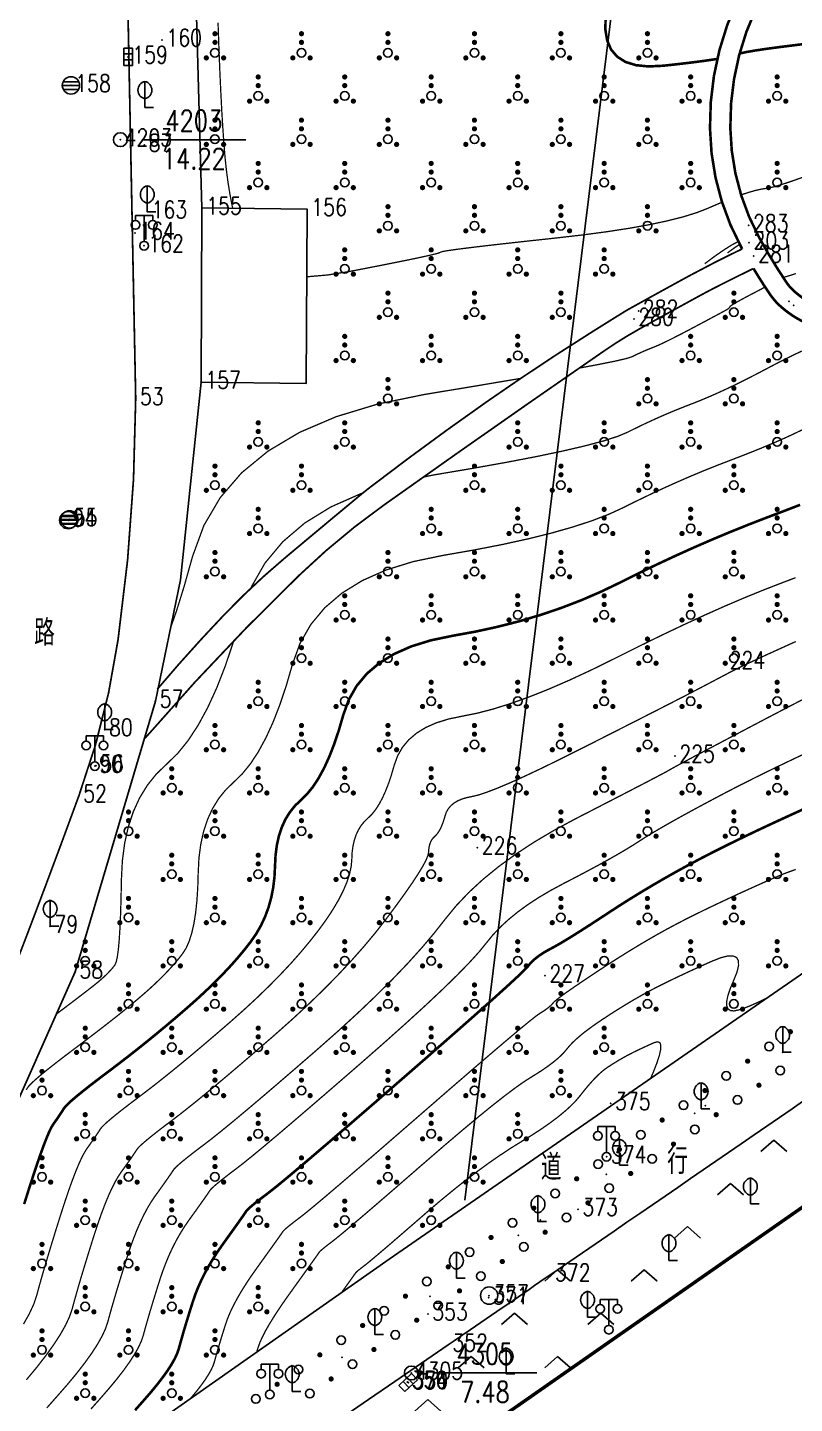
# Model space of a CAD drawing. Extents: x 1196 to 2163, y 619 to 1882.
# Drawn here: x 2022.6 to 2067, y 900.1 to 979.6 of the extents above; entities that cross this region are included whole.
import ezdxf
from ezdxf.enums import TextEntityAlignment as Align

# ---------------------------------------------------------------- set-up
doc = ezdxf.new("R2010")
doc.units = 0
doc.header["$LTSCALE"] = 0.5
doc.header["$PDSIZE"] = 0.2
doc.linetypes.add('X3', pattern=[5, 4, -1])
doc.layers.get('0').update_dxf_attribs({"linetype": 'CONTINUOUS'})
for name, color, linetype in [('COMPONENT', 4, 'CONTINUOUS'), ('DGX', 2, 'CONTINUOUS'), ('DLDW', 11, 'CONTINUOUS'), ('DLSS', 4, 'CONTINUOUS'), ('GXYZ', 2, 'CONTINUOUS'), ('JMD', 6, 'CONTINUOUS'), ('KZD', 1, 'CONTINUOUS'), ('ZBTZ', 3, 'CONTINUOUS'), ('ZDH', 1, 'CONTINUOUS')]:
    doc.layers.add(name, color=color, linetype=linetype)
doc.styles.add('HZ', font='rs.shx', dxfattribs={"width": 0.8, "bigfont": 'hztxt.shx'})
doc.linetypes.add('1161', pattern='A,0,[149,AAA.SHX,S=0.15,R=0,X=0,Y=0],-1.6', length=1.6)

# ---------------------------------------------------------------- blocks, each defined once
blk = doc.blocks.new('gcbj0103')
for p, q in [((-1, 0), (1, 0)), ((-0.9, 0.43), (0.9, 0.43)), ((-0.88, -0.47), (0.88, -0.47))]:
    blk.add_line(p, q)
blk.add_circle((0, 0), 1)
blk = doc.blocks.new('gc143')
for p, q in [((0, 0), (0, 3)), ((1, 0), (0, 0))]:
    blk.add_line(p, q)
for centre, start, end in [((0.225, 2), 102.68038, 257.31962), ((-0.225, 2), 282.68038, 77.31962)]:
    blk.add_arc(centre, 1.025, start, end)
blk = doc.blocks.new('gc097')
for p, q in [((-1, 2.9), (-1, 3.5)), ((-1, 3.5), (1, 3.5)), ((0, 0.5), (0, 3.5)), ((1, 3.5), (1, 2.9))]:
    blk.add_line(p, q)
for centre in [(-1, 2.4), (1, 2.4), (0, 0)]:
    blk.add_circle(centre, 0.5)
blk = doc.blocks.new('gc041')
for p, q in [((-1, 0.5), (1, 0.5)), ((-1, -0.5), (-1, 0.5)), ((-0.33, 0.5), (-0.33, -0.5)), ((0.33, 0.5), (0.33, -0.5)), ((1, 0.5), (1, -0.5)), ((1, -0.5), (-1, -0.5))]:
    blk.add_line(p, q)
blk = doc.blocks.new('gc170')
at = {"linetype": 'Continuous'}
blk.add_circle((0, 0), 0.5, dxfattribs=at)
blk = doc.blocks.new('gc253')
at = {"const_width": 0.3}
blk.add_lwpolyline([(-0.15, 0, 1), (0.15, 0, 1)], format="xyb", close=True, dxfattribs=at)
blk = doc.blocks.new('gc160')
at = {"const_width": 0.3}
for points in [[(-0.15, 2.2, 1), (0.15, 2.2, 1)], [(-0.15, 1.2, 1), (0.15, 1.2, 1)], [(-1.15, -0.6, 1), (-0.85, -0.6, 1)], [(0.85, -0.6, 1), (1.15, -0.6, 1)]]:
    blk.add_lwpolyline(points, format="xyb", close=True, dxfattribs=at)
blk.add_circle((0, 0), 0.5)
blk = doc.blocks.new('gc211')
for p, q in [((0, 0), (-1.5, -1.32)), ((1.5, -1.32), (0, 0))]:
    blk.add_line(p, q)
blk = doc.blocks.new('gc188')
blk.add_circle((0, 0), 1)
blk = doc.blocks.new('gc117')
blk.add_circle((0, 0), 0.8)
blk.add_point((0, 0))

msp = doc.modelspace()

# ---------------------------------------------------------------- linework, layer by layer
at = {"linetype": 'Continuous'}
msp.add_line((2047.906, 911.827), (2062.739, 1031.923), dxfattribs=at)
for p in [(2066.287, 920.371), (2061.191, 916.845), (2061.825, 917.283), (2056.094, 913.319), (2052.268, 910.672), (2050.998, 909.793), (2045.901, 906.267), (2042.712, 904.06), (2040.804, 902.741)]:
    msp.add_point(p, dxfattribs=at)
at = {"layer": 'DGX', "color": 3, "linetype": 'Continuous', "const_width": 0.15}
for points in [[(2056.055, 980.283), (2056.034, 979.525), (2056.139, 978.881), (2056.368, 978.351), (2056.721, 977.936), (2057.2, 977.634), (2057.802, 977.447), (2058.53, 977.373), (2059.382, 977.414), (2060.248, 977.51), (2061.018, 977.601), (2061.691, 977.688), (2062.268, 977.771), (2062.508, 977.81)], [(2063.796, 978.118), (2063.823, 978.127), (2064.183, 978.205), (2064.688, 978.293), (2065.337, 978.39), (2066.132, 978.497), (2067.071, 978.614), (2068.156, 978.741), (2069.385, 978.877), (2070.631, 979.02), (2071.763, 979.166), (2072.783, 979.314), (2073.69, 979.465), (2074.484, 979.62), (2075.165, 979.777)], [(2022.436, 911.594), (2022.688, 912.394), (2022.939, 913.171), (2023.168, 913.862), (2023.377, 914.467), (2023.565, 914.986), (2023.733, 915.419), (2023.88, 915.766), (2024.006, 916.027), (2024.112, 916.203), (2024.205, 916.333), (2024.294, 916.459), (2024.378, 916.58), (2024.458, 916.697), (2024.532, 916.809), (2024.603, 916.917), (2024.668, 917.02), (2024.73, 917.119), (2024.821, 917.237), (2024.977, 917.396), (2025.197, 917.597), (2025.483, 917.84), (2025.833, 918.125), (2026.247, 918.452), (2026.727, 918.82), (2027.271, 919.231), (2027.847, 919.667), (2028.423, 920.111), (2028.999, 920.563), (2029.574, 921.024), (2030.149, 921.494), (2030.724, 921.972), (2031.298, 922.459), (2031.872, 922.954), (2032.432, 923.45), (2032.962, 923.941), (2033.463, 924.426), (2033.935, 924.905), (2034.379, 925.378), (2034.793, 925.846), (2035.178, 926.308), (2035.534, 926.763), (2035.855, 927.228), (2036.134, 927.717), (2036.372, 928.23), (2036.568, 928.766), (2036.723, 929.326), (2036.837, 929.91), (2036.908, 930.517), (2036.939, 931.148), (2036.97, 931.771), (2037.046, 932.351), (2037.166, 932.889), (2037.331, 933.386), (2037.54, 933.84), (2037.793, 934.253), (2038.09, 934.623), (2038.432, 934.952), (2038.789, 935.299), (2039.131, 935.722), (2039.459, 936.223), (2039.773, 936.8), (2040.073, 937.455), (2040.359, 938.187), (2040.63, 938.996), (2040.887, 939.883), (2041.205, 940.763), (2041.657, 941.556), (2042.245, 942.26), (2042.968, 942.875), (2043.825, 943.403), (2044.818, 943.842), (2045.946, 944.192), (2047.209, 944.455), (2048.523, 944.694), (2049.807, 944.974), (2051.059, 945.294), (2052.279, 945.656), (2053.469, 946.059), (2054.627, 946.504), (2055.753, 946.989), (2056.849, 947.515), (2057.927, 948.053), (2059.003, 948.572), (2060.076, 949.073), (2061.146, 949.556), (2062.213, 950.02), (2063.278, 950.466), (2064.34, 950.893), (2065.4, 951.303), (2066.403, 951.683), (2067.295, 952.026)], [(2028.849, 899.679), (2029.282, 900.168), (2029.713, 900.661), (2030.096, 901.123), (2030.43, 901.554), (2030.717, 901.954), (2030.955, 902.323), (2031.144, 902.66), (2031.286, 902.966), (2031.379, 903.241), (2031.452, 903.51), (2031.533, 903.799), (2031.621, 904.107), (2031.717, 904.434), (2031.822, 904.78), (2031.934, 905.146), (2032.053, 905.531), (2032.181, 905.935), (2032.323, 906.35), (2032.488, 906.766), (2032.673, 907.183), (2032.881, 907.601), (2033.111, 908.021), (2033.362, 908.442), (2033.635, 908.864), (2033.93, 909.287), (2034.218, 909.688), (2034.472, 910.042), (2034.691, 910.348), (2034.876, 910.608), (2035.026, 910.82), (2035.142, 910.986), (2035.223, 911.105), (2035.27, 911.176), (2035.315, 911.235), (2035.393, 911.314), (2035.503, 911.415), (2035.646, 911.536), (2035.82, 911.678), (2036.027, 911.842), (2036.267, 912.026), (2036.538, 912.231), (2036.914, 912.524), (2037.463, 912.974), (2038.187, 913.58), (2039.085, 914.342), (2040.158, 915.26), (2041.405, 916.334), (2042.827, 917.565), (2044.423, 918.951), (2046.007, 920.333), (2047.394, 921.549), (2048.584, 922.598), (2049.575, 923.482), (2050.369, 924.199), (2050.966, 924.75), (2051.364, 925.135), (2051.566, 925.354), (2051.675, 925.488), (2051.8, 925.62), (2051.939, 925.748), (2052.093, 925.874), (2052.262, 925.997), (2052.446, 926.118), (2052.644, 926.235), (2052.858, 926.35), (2053.103, 926.482), (2053.398, 926.65), (2053.743, 926.856), (2054.138, 927.098), (2054.582, 927.377), (2055.076, 927.694), (2055.62, 928.047), (2056.213, 928.436), (2056.836, 928.842), (2057.469, 929.242), (2058.11, 929.636), (2058.76, 930.025), (2059.42, 930.409), (2060.088, 930.787), (2060.766, 931.159), (2061.453, 931.526), (2062.175, 931.9), (2062.958, 932.294), (2063.801, 932.708), (2064.706, 933.143), (2065.672, 933.597), (2066.699, 934.071), (2067.787, 934.566)]]:
    msp.add_lwpolyline(points, dxfattribs=at)
at = {"layer": 'DGX', "linetype": 'Continuous', "const_width": 0.075}
for points in [[(2033.644, 979.907), (2033.695, 978.447), (2033.749, 977.101), (2033.806, 975.867), (2033.864, 974.747), (2033.926, 973.74), (2033.989, 972.847), (2034.055, 972.066), (2034.131, 971.351), (2034.224, 970.653), (2034.335, 969.973), (2034.462, 969.311), (2034.494, 969.167)], [(2063.881, 969.946), (2063.974, 969.979), (2064.373, 970.108), (2064.733, 970.208), (2065.053, 970.279), (2065.333, 970.322), (2065.669, 970.386), (2066.155, 970.522), (2066.792, 970.731), (2067.579, 971.011)], [(2038.77, 965.221), (2038.875, 965.22), (2039.983, 965.316), (2041.229, 965.516), (2042.463, 965.754), (2043.533, 965.964), (2044.439, 966.146), (2045.181, 966.3), (2045.759, 966.426), (2046.174, 966.523), (2046.424, 966.592), (2046.51, 966.633), (2046.616, 966.67), (2046.928, 966.725), (2047.444, 966.798), (2048.165, 966.89), (2049.091, 967.001), (2050.221, 967.13), (2051.557, 967.278), (2053.097, 967.444), (2054.673, 967.625), (2056.116, 967.816), (2057.425, 968.017), (2058.602, 968.229), (2059.646, 968.451), (2060.557, 968.683), (2061.334, 968.925), (2061.979, 969.178), (2062.537, 969.421), (2062.782, 969.522)], [(2063.719, 967.252), (2063.351, 967.055), (2062.905, 966.775), (2062.382, 966.413), (2061.784, 965.97)], [(2063.805, 967.086), (2063.645, 966.985), (2063.39, 966.809), (2063.098, 966.592)], [(2066.315, 965.172), (2066.394, 965.194), (2066.482, 965.219), (2066.573, 965.246), (2066.665, 965.274), (2066.759, 965.303), (2066.855, 965.333), (2066.953, 965.365), (2067.052, 965.398)], [(2054.529, 959.934), (2055.595, 960.133), (2056.59, 960.332), (2057.248, 960.483), (2057.571, 960.586), (2057.725, 960.662), (2057.878, 960.737), (2058.032, 960.808), (2058.185, 960.877), (2058.337, 960.943), (2058.489, 961.007), (2058.641, 961.068), (2058.792, 961.127), (2058.961, 961.195), (2059.166, 961.285), (2059.406, 961.396), (2059.681, 961.53), (2059.992, 961.686), (2060.339, 961.863), (2060.721, 962.062), (2061.139, 962.283), (2061.55, 962.502), (2061.912, 962.694), (2062.224, 962.861), (2062.486, 963.001), (2062.7, 963.116), (2062.863, 963.204), (2062.978, 963.266), (2063.043, 963.301), (2063.081, 963.324), (2063.116, 963.347), (2063.146, 963.369), (2063.173, 963.392), (2063.195, 963.415), (2063.213, 963.437), (2063.228, 963.46), (2063.238, 963.482), (2063.266, 963.514), (2063.332, 963.563), (2063.436, 963.63), (2063.579, 963.715), (2063.76, 963.817), (2063.98, 963.937), (2064.238, 964.075), (2064.534, 964.23), (2064.832, 964.386), (2065.092, 964.524), (2065.271, 964.62)], [(2045.514, 953.63), (2046.12, 953.756), (2048.343, 954.131), (2050.33, 954.486), (2052.084, 954.823), (2053.602, 955.142), (2054.886, 955.442), (2055.935, 955.723), (2056.75, 955.985), (2057.33, 956.229), (2057.792, 956.459), (2058.253, 956.682), (2058.713, 956.896), (2059.172, 957.103), (2059.629, 957.302), (2060.085, 957.493), (2060.541, 957.677), (2060.995, 957.852), (2061.46, 958.034), (2061.947, 958.237), (2062.457, 958.46), (2062.99, 958.704), (2063.545, 958.969), (2064.123, 959.255), (2064.724, 959.562), (2065.347, 959.889), (2065.952, 960.207), (2066.496, 960.485), (2066.981, 960.723), (2067.406, 960.921)], [(2030.905, 944.928), (2031.231, 945.853), (2031.685, 947.313), (2032.173, 949.049), (2032.826, 950.834), (2033.771, 952.443), (2035.007, 953.876), (2036.537, 955.134), (2038.358, 956.216), (2040.472, 957.122), (2042.878, 957.852), (2045.576, 958.407), (2048.252, 958.849), (2050.592, 959.243), (2051.146, 959.338)], [(2022.558, 918.204), (2022.622, 918.308), (2022.722, 918.437), (2022.894, 918.612), (2023.136, 918.834), (2023.45, 919.101), (2023.835, 919.414), (2024.291, 919.774), (2024.819, 920.179), (2025.418, 920.631), (2026.034, 921.095), (2026.615, 921.538), (2027.161, 921.96), (2027.672, 922.361), (2028.148, 922.741), (2028.588, 923.1), (2028.993, 923.438), (2029.362, 923.754), (2029.705, 924.059), (2030.03, 924.36), (2030.338, 924.657), (2030.627, 924.951), (2030.899, 925.241), (2031.153, 925.528), (2031.389, 925.811), (2031.608, 926.091), (2031.805, 926.407), (2031.978, 926.799), (2032.126, 927.267), (2032.25, 927.812), (2032.349, 928.432), (2032.423, 929.129), (2032.473, 929.902), (2032.498, 930.751), (2032.542, 931.609), (2032.647, 932.41), (2032.812, 933.152), (2033.039, 933.837), (2033.327, 934.464), (2033.677, 935.033), (2034.087, 935.544), (2034.558, 935.998), (2035.05, 936.476), (2035.523, 937.06), (2035.975, 937.75), (2036.409, 938.547), (2036.822, 939.45), (2037.216, 940.46), (2037.59, 941.576), (2037.945, 942.799), (2038.383, 944.013), (2039.007, 945.106), (2039.818, 946.077), (2040.815, 946.927), (2041.998, 947.654), (2043.367, 948.26), (2044.923, 948.743), (2046.664, 949.105), (2048.433, 949.412), (2050.069, 949.73), (2051.571, 950.059), (2052.941, 950.399), (2054.177, 950.751), (2055.281, 951.113), (2056.252, 951.487), (2057.089, 951.872), (2057.86, 952.256), (2058.628, 952.627), (2059.394, 952.985), (2060.159, 953.329), (2060.921, 953.661), (2061.682, 953.98), (2062.44, 954.285), (2063.197, 954.577), (2063.931, 954.859), (2064.621, 955.131), (2065.267, 955.395), (2065.868, 955.65), (2066.426, 955.896), (2066.94, 956.133), (2067.41, 956.361)], [(2035.538, 947.199), (2035.561, 947.263), (2036.357, 948.657), (2037.391, 949.895), (2038.662, 950.978), (2040.17, 951.905), (2041.916, 952.678), (2042.015, 952.708)], [(2022.399, 904.659), (2022.738, 905.26), (2022.99, 905.807), (2023.156, 906.297), (2023.286, 906.777), (2023.43, 907.292), (2023.588, 907.841), (2023.76, 908.424), (2023.946, 909.042), (2024.146, 909.694), (2024.359, 910.381), (2024.587, 911.102), (2024.815, 911.807), (2025.032, 912.442), (2025.236, 913.01), (2025.428, 913.509), (2025.608, 913.939), (2025.776, 914.301), (2025.932, 914.595), (2026.076, 914.82), (2026.208, 915.004), (2026.329, 915.175), (2026.441, 915.334), (2026.541, 915.479), (2026.631, 915.612), (2026.711, 915.731), (2026.779, 915.837), (2026.838, 915.931), (2026.92, 916.036), (2027.06, 916.18), (2027.259, 916.361), (2027.515, 916.579), (2027.83, 916.836), (2028.203, 917.13), (2028.635, 917.461), (2029.125, 917.831), (2029.661, 918.238), (2030.231, 918.683), (2030.837, 919.167), (2031.477, 919.688), (2032.151, 920.247), (2032.86, 920.845), (2033.604, 921.48), (2034.382, 922.153), (2035.158, 922.842), (2035.893, 923.522), (2036.588, 924.195), (2037.243, 924.859), (2037.858, 925.515), (2038.432, 926.164), (2038.966, 926.804), (2039.46, 927.436), (2039.905, 928.05), (2040.291, 928.635), (2040.618, 929.192), (2040.887, 929.72), (2041.098, 930.219), (2041.25, 930.69), (2041.344, 931.132), (2041.379, 931.546), (2041.398, 931.932), (2041.446, 932.292), (2041.52, 932.626), (2041.622, 932.934), (2041.752, 933.216), (2041.909, 933.473), (2042.093, 933.703), (2042.306, 933.907), (2042.527, 934.122), (2042.74, 934.384), (2042.943, 934.695), (2043.138, 935.054), (2043.324, 935.46), (2043.501, 935.914), (2043.67, 936.417), (2043.829, 936.967), (2044.027, 937.513), (2044.307, 938.005), (2044.672, 938.442), (2045.121, 938.824), (2045.653, 939.151), (2046.269, 939.424), (2046.969, 939.641), (2047.753, 939.804), (2048.614, 939.975), (2049.545, 940.217), (2050.546, 940.53), (2051.618, 940.914), (2052.76, 941.368), (2053.972, 941.894), (2055.255, 942.491), (2056.608, 943.158), (2057.971, 943.841), (2059.283, 944.481), (2060.545, 945.081), (2061.756, 945.639), (2062.916, 946.156), (2064.026, 946.631), (2065.086, 947.065), (2066.095, 947.458), (2067.03, 947.813)], [(2022.567, 901.437), (2023.175, 902.17), (2023.706, 902.855), (2024.16, 903.489), (2024.538, 904.075), (2024.839, 904.61), (2025.064, 905.097), (2025.212, 905.533), (2025.328, 905.961), (2025.456, 906.418), (2025.596, 906.907), (2025.749, 907.426), (2025.915, 907.976), (2026.093, 908.557), (2026.283, 909.168), (2026.485, 909.811), (2026.692, 910.442), (2026.896, 911.023), (2027.095, 911.553), (2027.291, 912.032), (2027.484, 912.46), (2027.673, 912.836), (2027.858, 913.162), (2028.039, 913.437), (2028.21, 913.675), (2028.365, 913.892), (2028.503, 914.087), (2028.625, 914.261), (2028.73, 914.414), (2028.818, 914.545), (2028.89, 914.654), (2028.946, 914.742), (2029.019, 914.836), (2029.143, 914.963), (2029.32, 915.124), (2029.548, 915.319), (2029.828, 915.546), (2030.159, 915.808), (2030.543, 916.103), (2030.978, 916.431), (2031.474, 916.81), (2032.039, 917.256), (2032.674, 917.77), (2033.379, 918.351), (2034.153, 919), (2034.996, 919.717), (2035.91, 920.501), (2036.893, 921.353), (2037.884, 922.233), (2038.825, 923.103), (2039.714, 923.963), (2040.551, 924.813), (2041.337, 925.652), (2042.072, 926.481), (2042.755, 927.3), (2043.386, 928.109), (2043.955, 928.872), (2044.447, 929.554), (2044.864, 930.154), (2045.206, 930.674), (2045.473, 931.113), (2045.664, 931.471), (2045.779, 931.748), (2045.819, 931.943), (2045.827, 932.093), (2045.845, 932.233), (2045.874, 932.363), (2045.914, 932.483), (2045.964, 932.593), (2046.025, 932.692), (2046.097, 932.782), (2046.179, 932.861), (2046.265, 932.945), (2046.348, 933.047), (2046.427, 933.168), (2046.503, 933.307), (2046.575, 933.465), (2046.644, 933.642), (2046.71, 933.837), (2046.772, 934.051), (2046.848, 934.263), (2046.958, 934.454), (2047.099, 934.624), (2047.274, 934.773), (2047.481, 934.9), (2047.72, 935.006), (2047.992, 935.09), (2048.297, 935.154), (2048.677, 935.243), (2049.177, 935.407), (2049.795, 935.644), (2050.532, 935.956), (2051.388, 936.341), (2052.362, 936.801), (2053.456, 937.334), (2054.668, 937.941), (2055.882, 938.556), (2056.978, 939.112), (2057.956, 939.609), (2058.818, 940.048), (2059.562, 940.427), (2060.189, 940.749), (2060.699, 941.011), (2061.091, 941.215), (2061.416, 941.384), (2061.724, 941.545), (2062.013, 941.697), (2062.285, 941.84), (2062.539, 941.974), (2062.775, 942.098), (2062.993, 942.214), (2063.194, 942.321), (2063.421, 942.439), (2063.722, 942.587), (2064.094, 942.766), (2064.54, 942.976), (2065.057, 943.217), (2065.647, 943.488), (2066.31, 943.789), (2067.044, 944.122)], [(2024.288, 922.574), (2024.807, 922.965), (2025.324, 923.357), (2025.77, 923.698), (2026.146, 923.988), (2026.451, 924.227), (2026.687, 924.416), (2026.852, 924.555), (2026.979, 924.667), (2027.099, 924.779), (2027.212, 924.888), (2027.319, 924.997), (2027.42, 925.104), (2027.514, 925.21), (2027.601, 925.315), (2027.682, 925.418), (2027.755, 925.585), (2027.821, 925.881), (2027.88, 926.305), (2027.931, 926.857), (2027.974, 927.539), (2028.01, 928.348), (2028.038, 929.287), (2028.058, 930.354), (2028.114, 931.448), (2028.247, 932.468), (2028.459, 933.415), (2028.748, 934.288), (2029.115, 935.088), (2029.56, 935.813), (2030.083, 936.465), (2030.684, 937.043), (2031.312, 937.653), (2031.914, 938.397), (2032.491, 939.278), (2033.044, 940.294), (2033.571, 941.446), (2034.073, 942.733), (2034.551, 944.156), (2034.552, 944.161)], [(2023.747, 899.811), (2024.349, 900.492), (2024.949, 901.178), (2025.482, 901.821), (2025.947, 902.421), (2026.346, 902.978), (2026.677, 903.491), (2026.941, 903.96), (2027.138, 904.386), (2027.267, 904.769), (2027.369, 905.144), (2027.481, 905.545), (2027.605, 905.974), (2027.739, 906.429), (2027.884, 906.911), (2028.04, 907.42), (2028.206, 907.956), (2028.384, 908.519), (2028.569, 909.078), (2028.76, 909.604), (2028.955, 910.096), (2029.155, 910.555), (2029.359, 910.98), (2029.569, 911.372), (2029.783, 911.729), (2030.003, 912.054), (2030.213, 912.346), (2030.401, 912.608), (2030.566, 912.841), (2030.708, 913.043), (2030.829, 913.216), (2030.926, 913.358), (2031.001, 913.471), (2031.054, 913.553), (2031.117, 913.636), (2031.226, 913.747), (2031.381, 913.888), (2031.58, 914.058), (2031.825, 914.257), (2032.115, 914.486), (2032.451, 914.744), (2032.832, 915.031), (2033.287, 915.381), (2033.847, 915.829), (2034.512, 916.373), (2035.281, 917.015), (2036.155, 917.754), (2037.133, 918.589), (2038.215, 919.522), (2039.403, 920.552), (2040.602, 921.613), (2041.722, 922.639), (2042.761, 923.629), (2043.721, 924.583), (2044.6, 925.502), (2045.4, 926.386), (2046.119, 927.234), (2046.758, 928.046), (2047.401, 928.833), (2048.13, 929.603), (2048.946, 930.357), (2049.848, 931.094), (2050.837, 931.815), (2051.912, 932.52), (2053.074, 933.208), (2054.322, 933.879), (2055.536, 934.503), (2056.596, 935.049), (2057.501, 935.517), (2058.252, 935.906), (2058.849, 936.217), (2059.291, 936.45), (2059.579, 936.604), (2059.712, 936.681), (2059.831, 936.75), (2060.076, 936.885), (2060.446, 937.085), (2060.942, 937.351), (2061.563, 937.681), (2062.31, 938.077), (2063.182, 938.537), (2064.18, 939.063), (2065.185, 939.592), (2066.079, 940.06), (2066.862, 940.468), (2067.533, 940.815)], [(2026.298, 899.745), (2026.816, 900.33), (2027.331, 900.92), (2027.789, 901.472), (2028.189, 901.988), (2028.531, 902.466), (2028.816, 902.907), (2029.043, 903.31), (2029.212, 903.676), (2029.323, 904.005), (2029.41, 904.327), (2029.507, 904.672), (2029.613, 905.04), (2029.728, 905.431), (2029.853, 905.846), (2029.987, 906.283), (2030.13, 906.743), (2030.282, 907.227), (2030.446, 907.714), (2030.624, 908.185), (2030.814, 908.64), (2031.018, 909.078), (2031.235, 909.501), (2031.465, 909.907), (2031.709, 910.297), (2031.966, 910.671), (2032.215, 911.017), (2032.436, 911.325), (2032.628, 911.595), (2032.792, 911.826), (2032.927, 912.018), (2033.034, 912.172), (2033.112, 912.288), (2033.162, 912.365), (2033.216, 912.435), (2033.31, 912.531), (2033.442, 912.651), (2033.613, 912.797), (2033.823, 912.968), (2034.071, 913.164), (2034.359, 913.385), (2034.685, 913.631), (2035.1, 913.953), (2035.655, 914.401), (2036.349, 914.976), (2037.183, 915.678), (2038.156, 916.507), (2039.269, 917.462), (2040.521, 918.544), (2041.913, 919.752), (2043.305, 920.973), (2044.558, 922.094), (2045.672, 923.113), (2046.648, 924.032), (2047.485, 924.85), (2048.183, 925.568), (2048.742, 926.184), (2049.162, 926.7), (2049.538, 927.161), (2049.965, 927.612), (2050.443, 928.053), (2050.971, 928.484), (2051.55, 928.906), (2052.179, 929.319), (2052.859, 929.721), (2053.59, 930.115), (2054.319, 930.492), (2054.997, 930.85), (2055.622, 931.186), (2056.195, 931.502), (2056.715, 931.797), (2057.184, 932.072), (2057.599, 932.325), (2057.963, 932.558), (2058.334, 932.796), (2058.772, 933.064), (2059.278, 933.361), (2059.851, 933.688), (2060.491, 934.045), (2061.199, 934.432), (2061.974, 934.848), (2062.817, 935.295), (2063.731, 935.769), (2064.723, 936.268), (2065.793, 936.793), (2066.939, 937.343), (2068.163, 937.919)], [(2032.02, 900.316), (2032.095, 900.403), (2032.403, 900.774), (2032.672, 901.121), (2032.902, 901.442), (2033.093, 901.739), (2033.246, 902.01), (2033.36, 902.256), (2033.435, 902.477), (2033.493, 902.694), (2033.558, 902.926), (2033.629, 903.173), (2033.707, 903.436), (2033.791, 903.715), (2033.881, 904.009), (2033.977, 904.318), (2034.08, 904.643), (2034.2, 904.986), (2034.351, 905.347), (2034.533, 905.726), (2034.744, 906.125), (2034.986, 906.541), (2035.258, 906.977), (2035.561, 907.431), (2035.893, 907.904), (2036.22, 908.359), (2036.507, 908.758), (2036.754, 909.102), (2036.959, 909.39), (2037.125, 909.622), (2037.25, 909.8), (2037.334, 909.921), (2037.378, 909.988), (2037.414, 910.035), (2037.476, 910.098), (2037.564, 910.178), (2037.678, 910.275), (2037.818, 910.389), (2037.983, 910.52), (2038.175, 910.667), (2038.392, 910.831), (2038.704, 911.076), (2039.181, 911.468), (2039.823, 912.007), (2040.629, 912.693), (2041.599, 913.525), (2042.735, 914.504), (2044.034, 915.63), (2045.499, 916.903), (2046.957, 918.17), (2048.24, 919.279), (2049.348, 920.231), (2050.28, 921.025), (2051.036, 921.661), (2051.616, 922.14), (2052.021, 922.46), (2052.25, 922.624), (2052.386, 922.707), (2052.51, 922.788), (2052.623, 922.867), (2052.725, 922.944), (2052.816, 923.019), (2052.895, 923.091), (2052.963, 923.161), (2053.02, 923.229), (2053.106, 923.316), (2053.261, 923.446), (2053.485, 923.616), (2053.778, 923.829), (2054.141, 924.082), (2054.573, 924.378), (2055.073, 924.715), (2055.644, 925.093), (2056.242, 925.484), (2056.828, 925.858), (2057.402, 926.216), (2057.964, 926.558), (2058.514, 926.882), (2059.051, 927.191), (2059.576, 927.482), (2060.089, 927.757), (2060.618, 928.032), (2061.192, 928.32), (2061.81, 928.624), (2062.474, 928.942), (2063.181, 929.275), (2063.934, 929.623), (2064.731, 929.985), (2065.573, 930.362), (2066.373, 930.701), (2067.045, 930.947)], [(2035.874, 903.021), (2035.9, 903.106), (2035.978, 903.352), (2036.077, 903.622), (2036.215, 903.927), (2036.392, 904.27), (2036.608, 904.648), (2036.862, 905.062), (2037.155, 905.512), (2037.486, 905.999), (2037.857, 906.521), (2038.223, 907.03), (2038.543, 907.475), (2038.816, 907.855), (2039.043, 908.172), (2039.223, 908.425), (2039.357, 908.613), (2039.445, 908.738), (2039.486, 908.799), (2039.513, 908.834), (2039.559, 908.882), (2039.625, 908.942), (2039.711, 909.015), (2039.815, 909.1), (2039.939, 909.198), (2040.083, 909.308), (2040.245, 909.431), (2040.479, 909.615), (2040.837, 909.908), (2041.317, 910.312), (2041.921, 910.826), (2042.648, 911.449), (2043.499, 912.183), (2044.472, 913.026), (2045.569, 913.979), (2046.679, 914.939), (2047.692, 915.801), (2048.608, 916.565), (2049.426, 917.232), (2050.148, 917.801), (2050.772, 918.273), (2051.299, 918.648), (2051.729, 918.924), (2052.096, 919.15), (2052.432, 919.369), (2052.737, 919.582), (2053.012, 919.789), (2053.257, 919.991), (2053.471, 920.186), (2053.655, 920.375), (2053.809, 920.559), (2053.963, 920.744), (2054.147, 920.938), (2054.363, 921.141), (2054.609, 921.354), (2054.885, 921.575), (2055.193, 921.806), (2055.531, 922.046), (2055.9, 922.295), (2056.28, 922.544), (2056.653, 922.782), (2057.018, 923.009), (2057.375, 923.226), (2057.724, 923.432), (2058.066, 923.628), (2058.399, 923.814), (2058.725, 923.989), (2059.062, 924.163), (2059.426, 924.346), (2059.819, 924.539), (2060.241, 924.742), (2060.691, 924.953), (2061.169, 925.174), (2061.676, 925.405), (2062.211, 925.644), (2062.711, 925.841), (2063.113, 925.941), (2063.416, 925.946), (2063.621, 925.855), (2063.728, 925.669), (2063.736, 925.386), (2063.646, 925.008), (2063.458, 924.534), (2063.254, 924.051), (2063.119, 923.645), (2063.052, 923.315), (2063.054, 923.062), (2063.123, 922.886), (2063.261, 922.787), (2063.467, 922.764), (2063.741, 922.819), (2064.067, 922.928), (2064.428, 923.071), (2064.825, 923.246), (2065.256, 923.454), (2065.463, 923.562)], [(2040.768, 906.454), (2040.879, 906.609), (2041.127, 906.954), (2041.322, 907.227), (2041.465, 907.427), (2041.556, 907.555), (2041.594, 907.611), (2041.612, 907.634), (2041.643, 907.666), (2041.687, 907.706), (2041.743, 907.754), (2041.813, 907.811), (2041.895, 907.876), (2041.991, 907.949), (2042.099, 908.031), (2042.255, 908.153), (2042.492, 908.348), (2042.812, 908.617), (2043.213, 908.958), (2043.697, 909.373), (2044.263, 909.861), (2044.91, 910.422), (2045.64, 911.056), (2046.401, 911.708), (2047.144, 912.322), (2047.868, 912.899), (2048.573, 913.439), (2049.26, 913.942), (2049.928, 914.407), (2050.578, 914.835), (2051.209, 915.225), (2051.806, 915.592), (2052.353, 915.949), (2052.851, 916.297), (2053.299, 916.635), (2053.698, 916.963), (2054.048, 917.281), (2054.348, 917.59), (2054.598, 917.888), (2054.82, 918.171), (2055.034, 918.43), (2055.24, 918.666), (2055.439, 918.879), (2055.63, 919.068), (2055.813, 919.235), (2055.988, 919.378), (2056.156, 919.498), (2056.319, 919.604), (2056.477, 919.705), (2056.633, 919.802), (2056.785, 919.895), (2056.934, 919.983), (2057.08, 920.066), (2057.223, 920.145), (2057.362, 920.22), (2057.505, 920.294), (2057.661, 920.373), (2057.828, 920.455), (2058.008, 920.541), (2058.2, 920.631), (2058.404, 920.726), (2058.62, 920.824), (2058.849, 920.926), (2059.048, 920.981), (2059.18, 920.935), (2059.242, 920.79), (2059.236, 920.546), (2059.161, 920.201), (2059.017, 919.757), (2058.805, 919.213), (2058.644, 918.845)]]:
    msp.add_lwpolyline(points, dxfattribs=at)
at = {"layer": 'DLSS', "linetype": 'Continuous', "flags": 128}
for points, const_width in [([(2024.584, 1094.344), (2026.283, 1088.298), (2028.885, 958.174)], 0.1), ([(1872.958, 775.753), (2152.332, 970.645)], 0.2)]:
    msp.add_lwpolyline(points, dxfattribs=dict(at, const_width=const_width))
at = {"layer": 'DLSS', "linetype": 'X3', "const_width": 0.15, "flags": 128}
msp.add_lwpolyline([(2063.11, 1028.812, 0.009393), (2061.614, 1027.963, 0.032657), (2061.269, 1027.727, 0.003362), (2060.617, 1027.207, 0.002165), (2059.607, 1026.385, 0.01243), (2056.148, 1023.397, 0.032369), (2054.976, 1022.185, 0.038161), (2054.75, 1021.873, 0.007344), (2053.472, 1019.726, 0.029238), (2051.856, 1016.493, 0.138372), (2051.799, 1016.056, 0.110162), (2051.946, 1015.67, -0.055491), (2052.636, 1014.322, -0.049057), (2053.078, 1012.688, 0.047783), (2053.461, 1011.255, 0.15378), (2055.127, 1009.118, 0.048567), (2063.423, 1004.516, 0.046718), (2066.075, 1003.649, -0.068559), (2068.104, 1002.887, -0.136722), (2070.991, 1000.096, -0.168091), (2071.666, 996.728, -0.011589), (2071.459, 995.436, -0.037645), (2071.334, 994.96, -0.009057), (2070.629, 993.028, -0.019789), (2070.239, 992.127, -0.003514), (2069.633, 990.888, 0.001397), (2068.109, 987.801, 0.003235), (2066.948, 985.395, 0.001662), (2064.729, 980.679, 0.113386), (2063.261, 973.812, 0.121437), (2064.92, 967.496, 0.023819), (2066.51, 964.881, 0.07506), (2067.052, 964.291, 0.002253), (2067.275, 964.113, 0.009049), (2067.314, 964.083, 0.038422), (2067.898, 963.721, 0.02326), (2069.021, 963.203, 0.033282), (2070.092, 962.85, 0.020485), (2071.966, 962.448, 0.023844), (2073.213, 962.294, 0.051956), (2073.684, 962.307, 0.059864), (2074.338, 962.476, 0.027265), (2075.929, 963.198, 0.009707), (2077.154, 963.868, 0.009501), (2078.379, 964.6, 0.02605), (2081.047, 966.463, 0.007281), (2090.296, 973.886, 0.011792), (2097.552, 980.18, 0.041231), (2099.362, 982.121, 0.030144), (2100.341, 983.529, 0.04346), (2100.845, 984.544, 0.014111), (2101.18, 985.476, 0.009361), (2101.628, 986.932, 0.035302), (2103.044, 993.601, -0.034915), (2104.508, 1000.524, -0.005535), (2105.019, 1002.241, 0.005872), (2105.492, 1003.833, 0.013847), (2106.111, 1006.266, 0.027001), (2106.317, 1007.486, 0.056816), (2106.317, 1007.673, 0.014659), (2106.139, 1008.915, 0.07055), (2105.409, 1011.169, 0.095028), (2104.415, 1012.495, 0.058948), (2103.608, 1013.071, 0.030371), (2101.678, 1013.984, 0.077047), (2095.226, 1015.475, -0.072143), (2087.935, 1017.086, -0.010053), (2084.866, 1018.317, -0.022497), (2083.491, 1018.976, -0.037596), (2080.26, 1021.032, -0.029457), (2076.563, 1024.152, -0.025988), (2075.276, 1025.509, 0.028452), (2074.187, 1026.645, 0.047465), (2073.412, 1027.24, 0.02037), (2071.238, 1028.484, 0.110924), (2066.754, 1029.666, 0.134366)], format="xyb", close=True, dxfattribs=at)
at = {"layer": 'DLSS', "linetype": 'X3'}
for points, const_width in [([(2063.663, 981.176, 0.113386), (2062.085, 973.794, 0.121437), (2063.887, 966.933, 0.000947), (2063.948, 966.823, 0.07506)], 0.15), ([(2064.599, 965.691, 0.013068), (2065.535, 964.223, 0.07506), (2066.315, 963.374, 0.002253), (2066.546, 963.19, 0.009049), (2066.619, 963.135, 0.038422), (2067.356, 962.677, 0.02326), (2068.579, 962.114, 0.033282), (2069.798, 961.711, 0.020485), (2071.767, 961.289, 0.023844), (2073.125, 961.121, 0.051956), (2073.84, 961.142, 0.059864), (2074.765, 961.38, 0.027265), (2076.473, 962.156, 0.009707), (2077.738, 962.847, 0.009501), (2079.001, 963.602, 0.02605), (2081.77, 965.535, 0.007281), (2091.045, 972.98, 0.011792), (2098.344, 979.31, 0.041231), (2100.285, 981.392, 0.030144)], 0.15), ([(2063.948, 966.823, 0.002904), (2062.952, 966.337, 0.006198), (2062.049, 965.877, 0.000061), (2060.839, 965.241, 0.003544), (2060.811, 965.225, 0.000896), (2060.281, 964.936, 0.00032), (2058.807, 964.125, 0.000643), (2058.139, 963.756, 0.000561), (2057.375, 963.332, 0.011901), (2057.158, 963.204, 0.001187), (2055.283, 962.034, 0.012561), (2049.172, 957.98, 0.011009), (2042.432, 953.037, 0.009475), (2041.832, 952.558, 0.001241), (2037.474, 948.924, 0.027642), (2033.99, 945.659, 0.015304), (2030.136, 941.37, 0.018637)], 0.1), ([(2064.599, 965.691, 0.003849), (2062.645, 964.721, 0.008077), (2061.433, 964.084, 0.000804), (2059.434, 962.987, 0.001123), (2058.007, 962.196, 0.023805), (2055.998, 960.948, 0.003696), (2043.204, 951.992, 0.037288), (2038.343, 947.958, 0.022871), (2029.434, 938.544, 0.020486)], 0.1)]:
    msp.add_lwpolyline(points, format="xyb", dxfattribs=dict(at, const_width=const_width))
at = {"layer": 'DLSS', "linetype": 'Continuous', "flags": 128}
msp.add_lwpolyline([(2028.885, 958.174, 0.1, 0.1, -0.034462), (2027.862, 944.208, 0.1, 0.1, -0.052087), (2025.602, 935.208, 0.1, 0.1, -0.003323), (2022.646, 927.279, 0.1, 0.1, -0.004976), (2020.585, 922.017, 0.1, 0.1, -0.021508), (2018.51, 917.448, 0.1, 0.1, -0.012889), (2014.532, 910.082, 0.1, 0.1, 0)], format="xyseb", dxfattribs=at)
at = {"layer": 'JMD', "linetype": 'Continuous', "flags": 128}
msp.add_lwpolyline([(2038.789, 969.113), (2032.715, 969.19), (2032.666, 959.123), (2038.74, 959.046)], close=True, dxfattribs=at)
at = {"layer": 'KZD', "linetype": 'Continuous'}
for p, q in [((2029.246, 973.138), (2035.246, 973.138)), ((2046.071, 901.831), (2052.071, 901.831))]:
    msp.add_line(p, q, dxfattribs=at)
at = {"layer": 'ZBTZ', "linetype": '1161', "flags": 128}
msp.add_lwpolyline([(2121.821, 1026.507), (2151.194, 995.675), (2151.424, 993.355), (2151.527, 990.431), (2151.527, 989.009), (2151.38, 988.341), (2150.996, 986.928), (2150.016, 985.07), (2148.287, 982.5), (2146.192, 980.091), (2145.702, 979.784), (2096.331, 944.91), (2043.545, 908.403), (1945.968, 839.941), (1866.414, 784.936), (1843.996, 770.506), (1793.749, 739.613), (1787.354, 736.359), (1781.603, 733.161), (1764.838, 723.953), (1752.604, 717.55), (1721.548, 702.099), (1708.189, 695.666), (1705.968, 707.374), (1715.254, 709.135), (1713.327, 719.292), (1713.392, 719.887), (1741.417, 727.61), (1760.938, 734.886), (1799.048, 751.941), (1804.235, 754.505), (1825.475, 766.531), (1841.906, 776.797), (1864.563, 793.153), (1992.85, 882.756), (2000.005, 888.797), (2003.78, 892.557), (2012.651, 902.658), (2015.541, 906.339), (2020.91, 915.004), (2025.381, 925.024), (2030.022, 940.676), (2031.48, 947.697), (2032.666, 959.123), (2038.74, 959.046), (2038.789, 969.113), (2032.715, 969.19), (2030.804, 1037.782), (2029.784, 1088.816), (2027.963, 1095.294), (2025.312, 1099.929), (2022.408, 1105.058), (2019.025, 1109.612), (2017.022, 1111.917), (2001.137, 1128.319), (1942.65, 1190.714), (1941.547, 1191.886), (1941.019, 1193.1), (1940.907, 1193.976), (1940.931, 1194.876), (1941.083, 1195.878), (1941.439, 1197.02), (1942.053, 1198.131), (1942.56, 1198.768), (1943.296, 1199.492), (1944.461, 1200.393), (1945.459, 1200.713), (1947.057, 1201.057), (1949.303, 1201.034), (1953.928, 1200.94), (1955.831, 1200.742), (2121.117, 1027.246)], close=True, dxfattribs=at)
at = {"layer": 'ZBTZ', "linetype": 'Continuous', "flags": 128}
msp.add_lwpolyline([(1872.958, 775.753), (2152.332, 970.645), (2149.189, 974.895), (2149.189, 974.895), (2099.773, 939.99, -0.002407), (2052.876, 907.518, -0.000008), (2047.904, 904.11, 0.000043), (2046.94, 903.45, 0.005433), (1949.469, 835.063, -0.007658)], format="xyb", dxfattribs=at)
at = {"layer": 'ZDH', "linetype": 'Continuous'}
for p in [(2030.412, 978.907, 14.384), (2030.412, 978.907, 14.384), (2030.412, 978.907, 14.384), (2028.442, 977.928, 14.243), (2028.442, 977.928, 14.243), (2028.442, 977.928, 14.243), (2025.143, 976.278, 14.286), (2025.143, 976.278, 14.286), (2025.143, 976.278, 14.286), (2027.996, 973.138, 14.22), (2027.996, 973.138, 14.22), (2029.38, 972.833, 14.369), (2029.38, 972.833, 14.369), (2029.38, 972.833, 14.369), (2032.715, 969.19, 14.438), (2032.715, 969.19, 14.438), (2032.715, 969.19, 14.438), (2038.789, 969.113, 14.672), (2038.789, 969.113, 14.672), (2038.789, 969.113, 14.672), (2029.553, 968.97, 14.351), (2029.553, 968.97, 14.351), (2029.553, 968.97, 14.351), (2028.848, 967.738, 14.142), (2028.848, 967.738, 14.142), (2028.848, 967.738, 14.142), (2064.32, 968.183, 14.375), (2029.367, 967.008, 14.16), (2029.367, 967.008, 14.16), (2029.367, 967.008, 14.16), (2064.349, 967.185, 13.024), (2064.349, 967.185, 13.024), (2064.349, 967.185, 13.024), (2064.617, 966.422, 14.217), (2066.645, 963.784, 13.844), (2066.645, 963.784, 13.844), (2066.645, 963.784, 13.844), (2066.93, 963.559, 13.805), (2066.93, 963.559, 13.805), (2066.93, 963.559, 13.805), (2057.691, 962.764, 14.25), (2057.953, 963.24, 14.246), (2032.666, 959.123, 14.299), (2032.666, 959.123, 14.299), (2032.666, 959.123, 14.299), (2028.885, 958.174, 14.043), (2028.885, 958.174, 14.043), (2028.885, 958.174, 14.043), (2024.987, 951.139, 14.03), (2024.987, 951.139, 14.03), (2024.987, 951.139, 14.03), (2025.057, 951.185, 14.031), (2025.057, 951.185, 14.031), (2025.057, 951.185, 14.031), (2062.971, 942.925, 11.592), (2062.971, 942.925, 11.592), (2062.971, 942.925, 11.592), (2030.022, 940.676, 13.985), (2030.022, 940.676, 13.985), (2030.022, 940.676, 13.985), (2027.091, 939.036, 13.963), (2027.091, 939.036, 13.963), (2027.091, 939.036, 13.963), (2060.062, 937.505, 11.1), (2060.062, 937.505, 11.1), (2060.062, 937.505, 11.1), (2026.524, 936.917, 13.935), (2026.524, 936.917, 13.935), (2026.524, 936.917, 13.935), (2026.586, 936.947, 13.955), (2026.586, 936.947, 13.955), (2026.586, 936.947, 13.955), (2025.602, 935.208, 13.785), (2025.602, 935.208, 13.785), (2025.602, 935.208, 13.785), (2048.643, 932.196, 11.182), (2048.643, 932.196, 11.182), (2048.643, 932.196, 11.182), (2023.939, 927.662, 13.853), (2023.939, 927.662, 13.853), (2023.939, 927.662, 13.853), (2025.381, 925.024, 13.793), (2025.381, 925.024, 13.793), (2025.381, 925.024, 13.793), (2052.556, 924.799, 9.794), (2052.556, 924.799, 9.794), (2052.556, 924.799, 9.794), (2056.347, 917.416, 8.128), (2056.347, 917.416, 8.128), (2056.107, 914.334, 8.39), (2056.107, 914.334, 8.39), (2054.459, 911.294, 7.633), (2054.459, 911.294, 7.633), (2052.876, 907.518, 7.539), (2052.876, 907.518, 7.539), (2049.288, 906.178, 7.512), (2049.288, 906.178, 7.512), (2049.319, 906.307, 7.516), (2049.319, 906.307, 7.516), (2045.78, 905.25, 7.507), (2045.78, 905.25, 7.507), (2046.94, 903.45, 7.482), (2046.94, 903.45, 7.482), (2044.821, 901.831, 7.484), (2044.586, 901.31, 7.475), (2044.586, 901.31, 7.475), (2044.636, 901.287, 7.472), (2044.636, 901.287, 7.472), (2044.64, 901.276, 7.481), (2044.64, 901.276, 7.481)]:
    msp.add_point(p, dxfattribs=at)

# ---------------------------------------------------------------- block references
at = {"layer": 'COMPONENT', "linetype": 'Continuous', "xscale": 0.5, "yscale": 0.5}
for p in [(2025.143, 976.278, 15.427), (2024.987, 951.139, 15.427), (2025.057, 951.185, 15.427)]:
    msp.add_blockref('gcbj0103', p, dxfattribs=at)
at = {"layer": 'DLDW', "linetype": 'Continuous', "xscale": 0.5, "yscale": 0.5}
for p in [(2029.367, 967.008, 14.16), (2026.524, 936.917, 13.935), (2056.107, 914.334, 8.39), (2056.242, 904.334, 11.776), (2036.632, 900.59, 8.39)]:
    msp.add_blockref('gc097', p, dxfattribs=at)
at = {"layer": 'GXYZ', "linetype": 'Continuous', "xscale": 0.5, "yscale": 0.5, "zscale": 0.5}
for p, rotation in [((2028.442, 977.928, 14.243), 90), ((2044.64, 901.276, 7.481), 43.38682152448542)]:
    msp.add_blockref('gc041', p, dxfattribs=dict(at, rotation=rotation))
at = {"layer": 'GXYZ', "linetype": 'Continuous', "xscale": 0.5, "yscale": 0.5}
msp.add_blockref('gc188', (2049.319, 906.307, 7.516), dxfattribs=at)
at = {"layer": 'KZD', "linetype": 'Continuous', "xscale": 0.5, "yscale": 0.5}
for p in [(2027.996, 973.138, 14.22), (2044.821, 901.831, 7.484)]:
    msp.add_blockref('gc117', p, dxfattribs=at)
at = {"layer": 'ZBTZ', "linetype": 'Continuous', "xscale": 0.5, "yscale": 0.5}
for name, p in [('gc160', (2033.468, 978.166)), ('gc160', (2038.468, 978.166)), ('gc160', (2043.468, 978.166)), ('gc160', (2048.468, 978.166)), ('gc160', (2053.468, 978.166)), ('gc160', (2058.468, 978.166)), ('gc143', (2029.417, 975.003, 14.351)), ('gc160', (2035.968, 975.666)), ('gc160', (2040.968, 975.666)), ('gc160', (2045.968, 975.666)), ('gc160', (2050.968, 975.666)), ('gc160', (2055.968, 975.666)), ('gc160', (2060.968, 975.666)), ('gc160', (2065.968, 975.666)), ('gc160', (2033.468, 973.166)), ('gc160', (2038.468, 973.166)), ('gc160', (2043.468, 973.166)), ('gc160', (2048.468, 973.166)), ('gc160', (2053.468, 973.166)), ('gc160', (2058.468, 973.166)), ('gc160', (2035.968, 970.666)), ('gc160', (2040.968, 970.666)), ('gc160', (2045.968, 970.666)), ('gc160', (2050.968, 970.666)), ('gc160', (2055.968, 970.666)), ('gc160', (2060.968, 970.666)), ('gc160', (2065.968, 970.666)), ('gc143', (2029.553, 968.97, 14.351)), ('gc143', (2029.553, 968.97, 14.351)), ('gc160', (2043.468, 968.166)), ('gc160', (2048.468, 968.166)), ('gc160', (2053.468, 968.166)), ('gc160', (2058.468, 968.166)), ('gc160', (2040.968, 965.666)), ('gc160', (2045.968, 965.666)), ('gc160', (2050.968, 965.666)), ('gc160', (2055.968, 965.666)), ('gc160', (2043.468, 963.166)), ('gc160', (2048.468, 963.166)), ('gc160', (2053.468, 963.166)), ('gc160', (2063.468, 963.166)), ('gc160', (2040.968, 960.666)), ('gc160', (2045.968, 960.666)), ('gc160', (2050.968, 960.666)), ('gc160', (2060.968, 960.666)), ('gc160', (2065.968, 960.666)), ('gc160', (2043.468, 958.166)), ('gc160', (2058.468, 958.166)), ('gc160', (2063.468, 958.166)), ('gc160', (2035.968, 955.666)), ('gc160', (2040.968, 955.666)), ('gc160', (2050.968, 955.666)), ('gc160', (2055.968, 955.666)), ('gc160', (2060.968, 955.666)), ('gc160', (2065.968, 955.666)), ('gc160', (2033.468, 953.166)), ('gc160', (2038.468, 953.166)), ('gc160', (2048.468, 953.166)), ('gc160', (2053.468, 953.166)), ('gc160', (2058.468, 953.166)), ('gc160', (2063.468, 953.166)), ('gc160', (2035.968, 950.666)), ('gc160', (2045.968, 950.666)), ('gc160', (2050.968, 950.666)), ('gc160', (2055.968, 950.666)), ('gc160', (2060.968, 950.666)), ('gc160', (2065.968, 950.666)), ('gc160', (2033.468, 948.166)), ('gc160', (2043.468, 948.166)), ('gc160', (2048.468, 948.166)), ('gc160', (2053.468, 948.166)), ('gc160', (2058.468, 948.166)), ('gc160', (2063.468, 948.166)), ('gc160', (2040.968, 945.666)), ('gc160', (2045.968, 945.666)), ('gc160', (2050.968, 945.666)), ('gc160', (2055.968, 945.666)), ('gc160', (2060.968, 945.666)), ('gc160', (2065.968, 945.666)), ('gc160', (2038.468, 943.166)), ('gc160', (2043.468, 943.166)), ('gc160', (2048.468, 943.166)), ('gc160', (2053.468, 943.166)), ('gc160', (2058.468, 943.166)), ('gc160', (2063.468, 943.166)), ('gc160', (2035.968, 940.666)), ('gc160', (2040.968, 940.666)), ('gc160', (2045.968, 940.666)), ('gc160', (2050.968, 940.666)), ('gc160', (2055.968, 940.666)), ('gc160', (2060.968, 940.666)), ('gc160', (2065.968, 940.666)), ('gc143', (2027.091, 939.036, 13.963)), ('gc160', (2033.468, 938.166)), ('gc160', (2038.468, 938.166)), ('gc160', (2043.468, 938.166)), ('gc160', (2048.468, 938.166)), ('gc160', (2053.468, 938.166)), ('gc160', (2058.468, 938.166)), ('gc160', (2063.468, 938.166)), ('gc160', (2030.968, 935.666)), ('gc160', (2035.968, 935.666)), ('gc160', (2040.968, 935.666)), ('gc160', (2045.968, 935.666)), ('gc160', (2050.968, 935.666)), ('gc160', (2055.968, 935.666)), ('gc160', (2060.968, 935.666)), ('gc160', (2065.968, 935.666)), ('gc160', (2028.468, 933.166)), ('gc160', (2033.468, 933.166)), ('gc160', (2038.468, 933.166)), ('gc160', (2043.468, 933.166)), ('gc160', (2048.468, 933.166)), ('gc160', (2053.468, 933.166)), ('gc160', (2058.468, 933.166)), ('gc160', (2063.468, 933.166)), ('gc160', (2030.968, 930.666)), ('gc160', (2035.968, 930.666)), ('gc160', (2040.968, 930.666)), ('gc160', (2045.968, 930.666)), ('gc160', (2050.968, 930.666)), ('gc160', (2055.968, 930.666)), ('gc160', (2060.968, 930.666)), ('gc160', (2065.968, 930.666)), ('gc160', (2028.468, 928.166)), ('gc160', (2033.468, 928.166)), ('gc160', (2038.468, 928.166)), ('gc160', (2043.468, 928.166)), ('gc160', (2048.468, 928.166)), ('gc160', (2053.468, 928.166)), ('gc160', (2058.468, 928.166)), ('gc160', (2063.468, 928.166)), ('gc143', (2023.939, 927.662, 13.853)), ('gc160', (2025.968, 925.666)), ('gc160', (2030.968, 925.666)), ('gc160', (2035.968, 925.666)), ('gc160', (2040.968, 925.666)), ('gc160', (2045.968, 925.666)), ('gc160', (2050.968, 925.666)), ('gc160', (2055.968, 925.666)), ('gc160', (2060.968, 925.666)), ('gc160', (2065.968, 925.666)), ('gc160', (2028.468, 923.166)), ('gc160', (2033.468, 923.166)), ('gc160', (2038.468, 923.166)), ('gc160', (2043.468, 923.166)), ('gc160', (2048.468, 923.166)), ('gc160', (2053.468, 923.166)), ('gc160', (2058.468, 923.166)), ('gc160', (2063.468, 923.166)), ('gc160', (2025.968, 920.666)), ('gc160', (2030.968, 920.666)), ('gc160', (2035.968, 920.666)), ('gc160', (2040.968, 920.666)), ('gc160', (2045.968, 920.666)), ('gc160', (2050.968, 920.666)), ('gc160', (2055.968, 920.666)), ('gc143', (2066.287, 920.371)), ('gc160', (2023.468, 918.166)), ('gc160', (2028.468, 918.166)), ('gc160', (2033.468, 918.166)), ('gc160', (2038.468, 918.166)), ('gc160', (2043.468, 918.166)), ('gc160', (2048.468, 918.166)), ('gc160', (2053.468, 918.166)), ('gc143', (2061.572, 917.109)), ('gc160', (2025.968, 915.666)), ('gc160', (2030.968, 915.666)), ('gc160', (2035.968, 915.666)), ('gc160', (2040.968, 915.666)), ('gc160', (2045.968, 915.666)), ('gc160', (2050.968, 915.666)), ('gc143', (2056.857, 913.847)), ('gc211', (2065.778, 915.292)), ('gc160', (2023.468, 913.166)), ('gc160', (2028.468, 913.166)), ('gc160', (2033.468, 913.166)), ('gc160', (2038.468, 913.166)), ('gc160', (2043.468, 913.166)), ('gc160', (2048.468, 913.166)), ('gc211', (2063.278, 912.792)), ('gc143', (2064.419, 911.606, 12.276)), ('gc160', (2025.968, 910.666)), ('gc160', (2030.968, 910.666)), ('gc160', (2035.968, 910.666)), ('gc160', (2040.968, 910.666)), ('gc160', (2045.968, 910.666)), ('gc143', (2052.142, 910.585)), ('gc211', (2060.778, 910.292)), ('gc160', (2023.468, 908.166)), ('gc160', (2028.468, 908.166)), ('gc160', (2033.468, 908.166)), ('gc160', (2038.468, 908.166)), ('gc143', (2059.713, 908.329, 12.276)), ('gc143', (2047.427, 907.322)), ('gc211', (2053.278, 907.792)), ('gc211', (2058.278, 907.792)), ('gc160', (2025.968, 905.666)), ('gc160', (2030.968, 905.666)), ('gc160', (2035.968, 905.666)), ('gc143', (2055.008, 905.053, 12.276)), ('gc143', (2042.712, 904.06)), ('gc211', (2050.778, 905.292)), ('gc211', (2055.778, 905.292)), ('gc160', (2023.468, 903.166)), ('gc160', (2028.468, 903.166)), ('gc160', (2033.468, 903.166)), ('gc143', (2050.302, 901.776, 12.276)), ('gc143', (2037.933, 900.755)), ('gc211', (2048.278, 902.792)), ('gc211', (2053.278, 902.792)), ('gc160', (2025.968, 900.666)), ('gc160', (2030.968, 900.666)), ('gc211', (2045.778, 900.292))]:
    msp.add_blockref(name, p, dxfattribs=at)
for name, p, rotation in [('gc253', (2066.733, 921.563, 15.844), 214.610986181503), ('gc170', (2065.498, 920.711, 15.844), 214.5964701955607), ('gc253', (2064.263, 919.859, 15.844), 214.5819542096184), ('gc170', (2063.028, 919.008, 15.844), 214.567438223676), ('gc170', (2066.15, 919.319, 15.844), 34.59401862121671), ('gc253', (2061.793, 918.157, 15.844), 214.5529222377338), ('gc253', (2064.915, 918.467, 15.844), 34.57950635190808), ('gc170', (2060.557, 917.307, 15.844), 214.5384062517915), ('gc170', (2063.68, 917.616, 15.844), 34.56499408259945), ('gc253', (2059.321, 916.456, 15.844), 214.5238902658492), ('gc253', (2062.445, 916.765, 15.844), 34.55048181329075), ('gc170', (2058.086, 915.606, 15.844), 214.5093742799068), ('gc170', (2061.209, 915.915, 15.844), 34.53596954398212), ('gc253', (2056.849, 914.757, 15.844), 214.4948582939645), ('gc253', (2059.974, 915.065, 15.844), 34.52145727467344), ('gc170', (2055.613, 913.907, 15.844), 214.4803423080222), ('gc170', (2058.738, 914.215, 15.844), 34.5069450053648), ('gc253', (2057.501, 913.365, 15.844), 34.49243273605616), ('gc170', (2053.14, 912.21, 15.844), 214.4513103361376), ('gc253', (2054.376, 913.058, 15.844), 214.4658263220798), ('gc170', (2056.265, 912.516, 15.844), 34.47792046674748), ('gc253', (2055.028, 911.667, 15.844), 34.46340819743883), ('gc253', (2051.903, 911.361, 15.844), 214.4367943501953), ('gc170', (2053.792, 910.818, 15.844), 34.4488959281302), ('gc170', (2050.665, 910.513, 15.844), 214.4234979786892), ('gc253', (2052.555, 909.97, 15.844), 34.43438365882152), ('gc253', (2049.428, 909.665, 15.844), 214.4230236137702), ('gc170', (2051.317, 909.122, 15.844), 34.42341929216666), ('gc170', (2048.191, 908.817, 15.844), 214.4225492488512), ('gc253', (2046.953, 907.969, 15.844), 214.4220748839322), ('gc170', (2048.843, 907.426, 15.844), 34.42247057026866), ('gc253', (2050.08, 908.274, 15.844), 34.42294493121769), ('gc170', (2045.716, 907.121, 15.844), 214.4224944678002), ('gc253', (2044.479, 906.273, 15.844), 214.4360013712381), ('gc253', (2047.605, 906.578, 15.844), 34.42199620931968), ('gc170', (2043.242, 905.425, 15.844), 214.451675792567), ('gc170', (2046.368, 905.73, 15.844), 34.42458903096674), ('gc253', (2042.005, 904.576, 15.844), 214.4673502138958), ('gc253', (2045.131, 904.882, 15.844), 34.43860561322058), ('gc170', (2040.768, 903.727, 15.844), 214.4830246352246), ('gc170', (2043.894, 904.034, 15.844), 34.45428437036731), ('gc253', (2039.532, 902.878, 15.844), 214.4986990565534), ('gc253', (2042.657, 903.185, 15.844), 34.46996312751403), ('gc170', (2038.296, 902.028, 15.844), 214.5143734778822), ('gc170', (2041.42, 902.336, 15.844), 34.48564188466076), ('gc253', (2037.06, 901.178, 15.844), 214.530047899211), ('gc253', (2040.184, 901.486, 15.844), 34.50132064180748), ('gc170', (2035.824, 900.328, 15.844), 214.5457223205398), ('gc170', (2038.948, 900.636, 15.844), 34.5169993989542)]:
    msp.add_blockref(name, p, dxfattribs=dict(at, rotation=rotation))

# ---------------------------------------------------------------- texts
at = {"layer": 'DLSS', "linetype": 'Continuous', "style": 'HZ', "width": 0.8}
for s, p in [('路', (2023.011, 943.888)), ('行', (2059.61, 913.335)), ('道', (2052.306, 912.972))]:
    msp.add_text(s, height=1.5, dxfattribs=at).set_placement(p)
at = {"layer": 'KZD', "linetype": 'Continuous', "style": 'HZ', "width": 0.8}
for s, p in [('4203', (2032.246, 974.238)), ('14.22', (2032.246, 972.038)), ('4305', (2049.071, 902.931)), ('7.48', (2049.071, 900.731))]:
    msp.add_text(s, height=1.2, dxfattribs=at).set_placement(p, align=Align.MIDDLE)
at = {"layer": 'ZDH', "linetype": 'Continuous', "style": 'HZ', "width": 0.8}
for s, p in [('160', (2030.662, 978.532, 14.384)), ('160', (2030.662, 978.532, 14.384)), ('160', (2030.662, 978.532, 14.384)), ('159', (2028.692, 977.553, 14.243)), ('159', (2028.692, 977.553, 14.243)), ('159', (2028.692, 977.553, 14.243)), ('158', (2025.393, 975.903, 14.286)), ('158', (2025.393, 975.903, 14.286)), ('158', (2025.393, 975.903, 14.286)), ('4203', (2028.246, 972.763, 14.22)), ('4203', (2028.246, 972.763, 14.22)), ('87', (2029.63, 972.458, 14.369)), ('87', (2029.63, 972.458, 14.369)), ('87', (2029.63, 972.458, 14.369)), ('155', (2032.965, 968.815, 14.438)), ('155', (2032.965, 968.815, 14.438)), ('155', (2032.965, 968.815, 14.438)), ('163', (2029.803, 968.595, 14.351)), ('163', (2029.803, 968.595, 14.351)), ('163', (2029.803, 968.595, 14.351)), ('156', (2039.039, 968.738, 14.672)), ('156', (2039.039, 968.738, 14.672)), ('156', (2039.039, 968.738, 14.672)), ('164', (2029.098, 967.363, 14.142)), ('164', (2029.098, 967.363, 14.142)), ('164', (2029.098, 967.363, 14.142)), ('283', (2064.57, 967.808, 14.375)), ('162', (2029.617, 966.633, 14.16)), ('162', (2029.617, 966.633, 14.16)), ('162', (2029.617, 966.633, 14.16)), ('203', (2064.599, 966.81, 13.024)), ('203', (2064.599, 966.81, 13.024)), ('203', (2064.599, 966.81, 13.024)), ('281', (2064.867, 966.047, 14.217)), ('282', (2058.203, 962.865, 14.246)), ('280', (2057.941, 962.389, 14.25)), ('157', (2032.916, 958.748, 14.299)), ('157', (2032.916, 958.748, 14.299)), ('157', (2032.916, 958.748, 14.299)), ('53', (2029.135, 957.799, 14.043)), ('53', (2029.135, 957.799, 14.043)), ('53', (2029.135, 957.799, 14.043)), ('94', (2025.237, 950.764, 14.03)), ('94', (2025.237, 950.764, 14.03)), ('94', (2025.237, 950.764, 14.03)), ('55', (2025.307, 950.81, 14.031)), ('55', (2025.307, 950.81, 14.031)), ('55', (2025.307, 950.81, 14.031)), ('224', (2063.221, 942.55, 11.592)), ('224', (2063.221, 942.55, 11.592)), ('224', (2063.221, 942.55, 11.592)), ('57', (2030.272, 940.301, 13.985)), ('57', (2030.272, 940.301, 13.985)), ('57', (2030.272, 940.301, 13.985)), ('80', (2027.341, 938.661, 13.963)), ('80', (2027.341, 938.661, 13.963)), ('80', (2027.341, 938.661, 13.963)), ('225', (2060.312, 937.13, 11.1)), ('225', (2060.312, 937.13, 11.1)), ('225', (2060.312, 937.13, 11.1)), ('90', (2026.774, 936.542, 13.935)), ('90', (2026.774, 936.542, 13.935)), ('90', (2026.774, 936.542, 13.935)), ('56', (2026.836, 936.572, 13.955)), ('56', (2026.836, 936.572, 13.955)), ('56', (2026.836, 936.572, 13.955)), ('52', (2025.852, 934.833, 13.785)), ('52', (2025.852, 934.833, 13.785)), ('52', (2025.852, 934.833, 13.785)), ('226', (2048.893, 931.821, 11.182)), ('226', (2048.893, 931.821, 11.182)), ('226', (2048.893, 931.821, 11.182)), ('79', (2024.189, 927.287, 13.853)), ('79', (2024.189, 927.287, 13.853)), ('79', (2024.189, 927.287, 13.853)), ('58', (2025.631, 924.649, 13.793)), ('58', (2025.631, 924.649, 13.793)), ('58', (2025.631, 924.649, 13.793)), ('227', (2052.806, 924.424, 9.794)), ('227', (2052.806, 924.424, 9.794)), ('227', (2052.806, 924.424, 9.794)), ('375', (2056.597, 917.041, 8.128)), ('375', (2056.597, 917.041, 8.128)), ('374', (2056.357, 913.959, 8.39)), ('374', (2056.357, 913.959, 8.39)), ('373', (2054.709, 910.919, 7.633)), ('373', (2054.709, 910.919, 7.633)), ('372', (2053.126, 907.143, 7.539)), ('372', (2053.126, 907.143, 7.539)), ('371', (2049.538, 905.803, 7.512)), ('371', (2049.538, 905.803, 7.512)), ('357', (2049.569, 905.932, 7.516)), ('357', (2049.569, 905.932, 7.516)), ('353', (2046.03, 904.875, 7.507)), ('353', (2046.03, 904.875, 7.507)), ('352', (2047.19, 903.075, 7.482)), ('352', (2047.19, 903.075, 7.482)), ('4305', (2045.071, 901.456, 7.484)), ('356', (2044.836, 900.935, 7.475)), ('356', (2044.836, 900.935, 7.475)), ('370', (2044.886, 900.912, 7.472)), ('370', (2044.886, 900.912, 7.472)), ('354', (2044.89, 900.901, 7.481)), ('354', (2044.89, 900.901, 7.481))]:
    msp.add_text(s, height=1, dxfattribs=at).set_placement(p)

doc.saveas('drawing.dxf')
